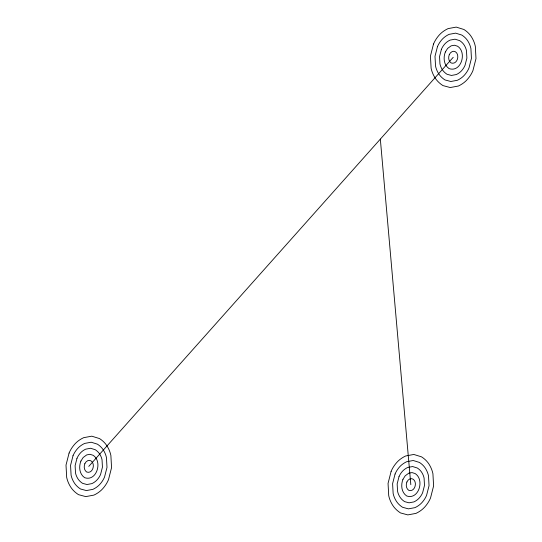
<?xml version="1.0" encoding="UTF-8"?>
<svg xmlns="http://www.w3.org/2000/svg" width="542" height="542" viewBox="0 0 542 542"><rect width="100%" height="100%" fill="white"/><g stroke="black" fill="none" stroke-linecap="round" stroke-linejoin="round"><path stroke-width="0.81" d="M88.78 466.391L453.22 57.316M380.335 139.131L410.822 484.683M69.078 453.071L66.009 465.097L66.666 477.339A45.203 34.627 -0.2 0 0 70.555 486.845A30.643 23.475 -0.2 0 0 78.482 494.656L85.778 496.614L93.929 495.103A28.861 22.107 -0.2 0 0 102.763 488.674A45.203 34.627 -0.2 0 0 108.481 479.717L111.55 467.685L110.886 455.449A45.203 34.627 -0.2 0 0 106.998 445.937A28.861 22.107 -0.2 0 0 99.538 438.586L91.774 436.174L83.624 437.685A28.861 22.107 -0.2 0 0 74.796 444.108A45.203 34.627 -0.2 0 0 69.078 453.071M73.014 455.734L70.562 465.361L71.09 475.151A36.158 27.703 -0.2 0 0 74.2 482.759A24.519 18.78 -0.2 0 0 80.541 488.999L86.381 490.571L92.899 489.358A23.089 17.69 -0.2 0 0 99.965 484.216A36.158 27.703 -0.2 0 0 104.538 477.048L106.998 467.428L106.462 457.638A36.158 27.703 -0.2 0 0 103.353 450.029A23.089 17.69 -0.2 0 0 97.384 444.149L91.178 442.218L84.654 443.424A23.089 17.69 -0.2 0 0 77.594 448.566A36.158 27.703 -0.2 0 0 73.014 455.734M76.957 458.403L75.114 465.619L75.514 472.963A27.12 20.779 -0.2 0 0 77.845 478.667A18.387 14.085 -0.2 0 0 82.601 483.349L86.977 484.528L91.869 483.62A17.317 13.265 -0.2 0 0 97.167 479.765A27.12 20.779 -0.2 0 0 100.595 474.386L102.438 467.17L102.045 459.826A27.12 20.779 -0.2 0 0 99.714 454.121A17.317 13.265 -0.2 0 0 95.236 449.711L90.575 448.261L85.683 449.169A17.317 13.265 -0.2 0 0 80.385 453.024A27.12 20.779 -0.2 0 0 76.957 458.403M80.9 461.066C78.685 466.716 79.274 474.047 84.66 477.698C96.774 481.818 102.811 461.371 93.082 455.273L89.979 454.304L86.72 454.907L83.183 457.482L80.9 461.066M84.837 463.728C83.732 466.554 84.024 470.219 86.72 472.048C92.777 474.108 95.792 463.884 90.927 460.829L89.376 460.348L87.75 460.653L85.982 461.94L84.837 463.728M433.519 43.997L430.45 56.029L431.114 68.265A45.203 34.627 -0.2 0 0 435.002 77.77A30.643 23.475 -0.2 0 0 442.922 85.582L450.226 87.54L458.376 86.029A28.861 22.107 -0.2 0 0 467.204 79.599A45.203 34.627 -0.2 0 0 472.922 70.643L475.991 58.611L475.334 46.375A45.203 34.627 -0.2 0 0 471.445 36.863A28.861 22.107 -0.2 0 0 463.979 29.512L456.222 27.1L448.071 28.611A28.861 22.107 -0.2 0 0 439.237 35.034A45.203 34.627 -0.2 0 0 433.519 43.997M437.462 46.659L435.002 56.287L435.538 66.077A36.158 27.703 -0.2 0 0 438.647 73.685A24.519 18.78 -0.2 0 0 444.982 79.931L450.822 81.496L457.346 80.291A23.089 17.69 -0.2 0 0 464.406 75.148A36.158 27.703 -0.2 0 0 468.986 67.974L471.438 58.353L470.91 48.563A36.158 27.703 -0.2 0 0 467.8 40.955A23.089 17.69 -0.2 0 0 461.831 35.074L455.619 33.143L449.101 34.349A23.089 17.69 -0.2 0 0 442.035 39.491A36.158 27.703 -0.2 0 0 437.462 46.659M441.405 49.329L439.562 56.544L439.955 63.888A27.12 20.779 -0.2 0 0 442.286 69.593A18.387 14.085 -0.2 0 0 447.042 74.274L451.425 75.453L456.317 74.545A17.317 13.265 -0.2 0 0 461.615 70.69A27.12 20.779 -0.2 0 0 465.043 65.311L466.886 58.096L466.486 50.752A27.12 20.779 -0.2 0 0 464.155 45.047A17.317 13.265 -0.2 0 0 459.677 40.636L455.023 39.187L450.131 40.094A17.317 13.265 -0.2 0 0 444.833 43.949A27.12 20.779 -0.2 0 0 441.405 49.329M445.341 51.991C443.126 57.642 443.722 64.972 449.101 68.624C461.222 72.743 467.251 52.296 457.523 46.199L454.42 45.23L451.161 45.833L447.631 48.407L445.341 51.991M449.284 54.654C448.173 57.479 448.471 61.144 451.161 62.974C457.224 65.033 460.239 54.81 455.375 51.761L453.823 51.273L452.191 51.578L450.429 52.865L449.284 54.654M391.121 471.357L388.052 483.389L388.716 495.625A45.203 34.627 -0.2 0 0 392.598 505.137A30.643 23.475 -0.2 0 0 400.524 512.942L407.828 514.9L415.971 513.389A28.861 22.107 -0.2 0 0 424.806 506.966A45.203 34.627 -0.2 0 0 430.524 498.003L433.593 485.971L432.929 473.735A45.203 34.627 -0.2 0 0 429.047 464.23A28.861 22.107 -0.2 0 0 421.581 456.872L413.824 454.46L405.673 455.971A28.861 22.107 -0.2 0 0 396.839 462.401A45.203 34.627 -0.2 0 0 391.121 471.357M395.064 474.026L392.604 483.647L393.133 493.437A36.158 27.703 -0.2 0 0 396.243 501.045A24.519 18.78 -0.2 0 0 402.584 507.292L408.424 508.857L414.942 507.651A23.089 17.69 -0.2 0 0 422.008 502.509A36.158 27.703 -0.2 0 0 426.581 495.341L429.04 485.713L428.512 475.923A36.158 27.703 -0.2 0 0 425.402 468.315A23.089 17.69 -0.2 0 0 419.433 462.434L413.221 460.504L406.703 461.709A23.089 17.69 -0.2 0 0 399.637 466.852A36.158 27.703 -0.2 0 0 395.064 474.026M399 476.689L397.157 483.904L397.557 491.248A27.12 20.779 -0.2 0 0 399.888 496.953A18.387 14.085 -0.2 0 0 404.644 501.641L409.027 502.813L413.912 501.906A17.317 13.265 -0.2 0 0 419.21 498.051A27.12 20.779 -0.2 0 0 422.645 492.671L424.488 485.456L424.088 478.112A27.12 20.779 -0.2 0 0 421.757 472.407A17.317 13.265 -0.2 0 0 417.279 467.997L412.625 466.547L407.733 467.455A17.317 13.265 -0.2 0 0 402.435 471.31A27.12 20.779 -0.2 0 0 399 476.689M402.943 479.352C400.728 485.002 401.317 492.332 406.703 495.984C418.824 500.103 424.853 479.656 415.125 473.559L412.022 472.59L408.763 473.2L405.233 475.768L402.943 479.352M406.886 482.014C405.775 484.839 406.073 488.505 408.763 490.334C414.82 492.393 417.841 482.17 412.977 479.121L411.425 478.64L409.793 478.938L408.024 480.226L406.886 482.014"/></g></svg>
